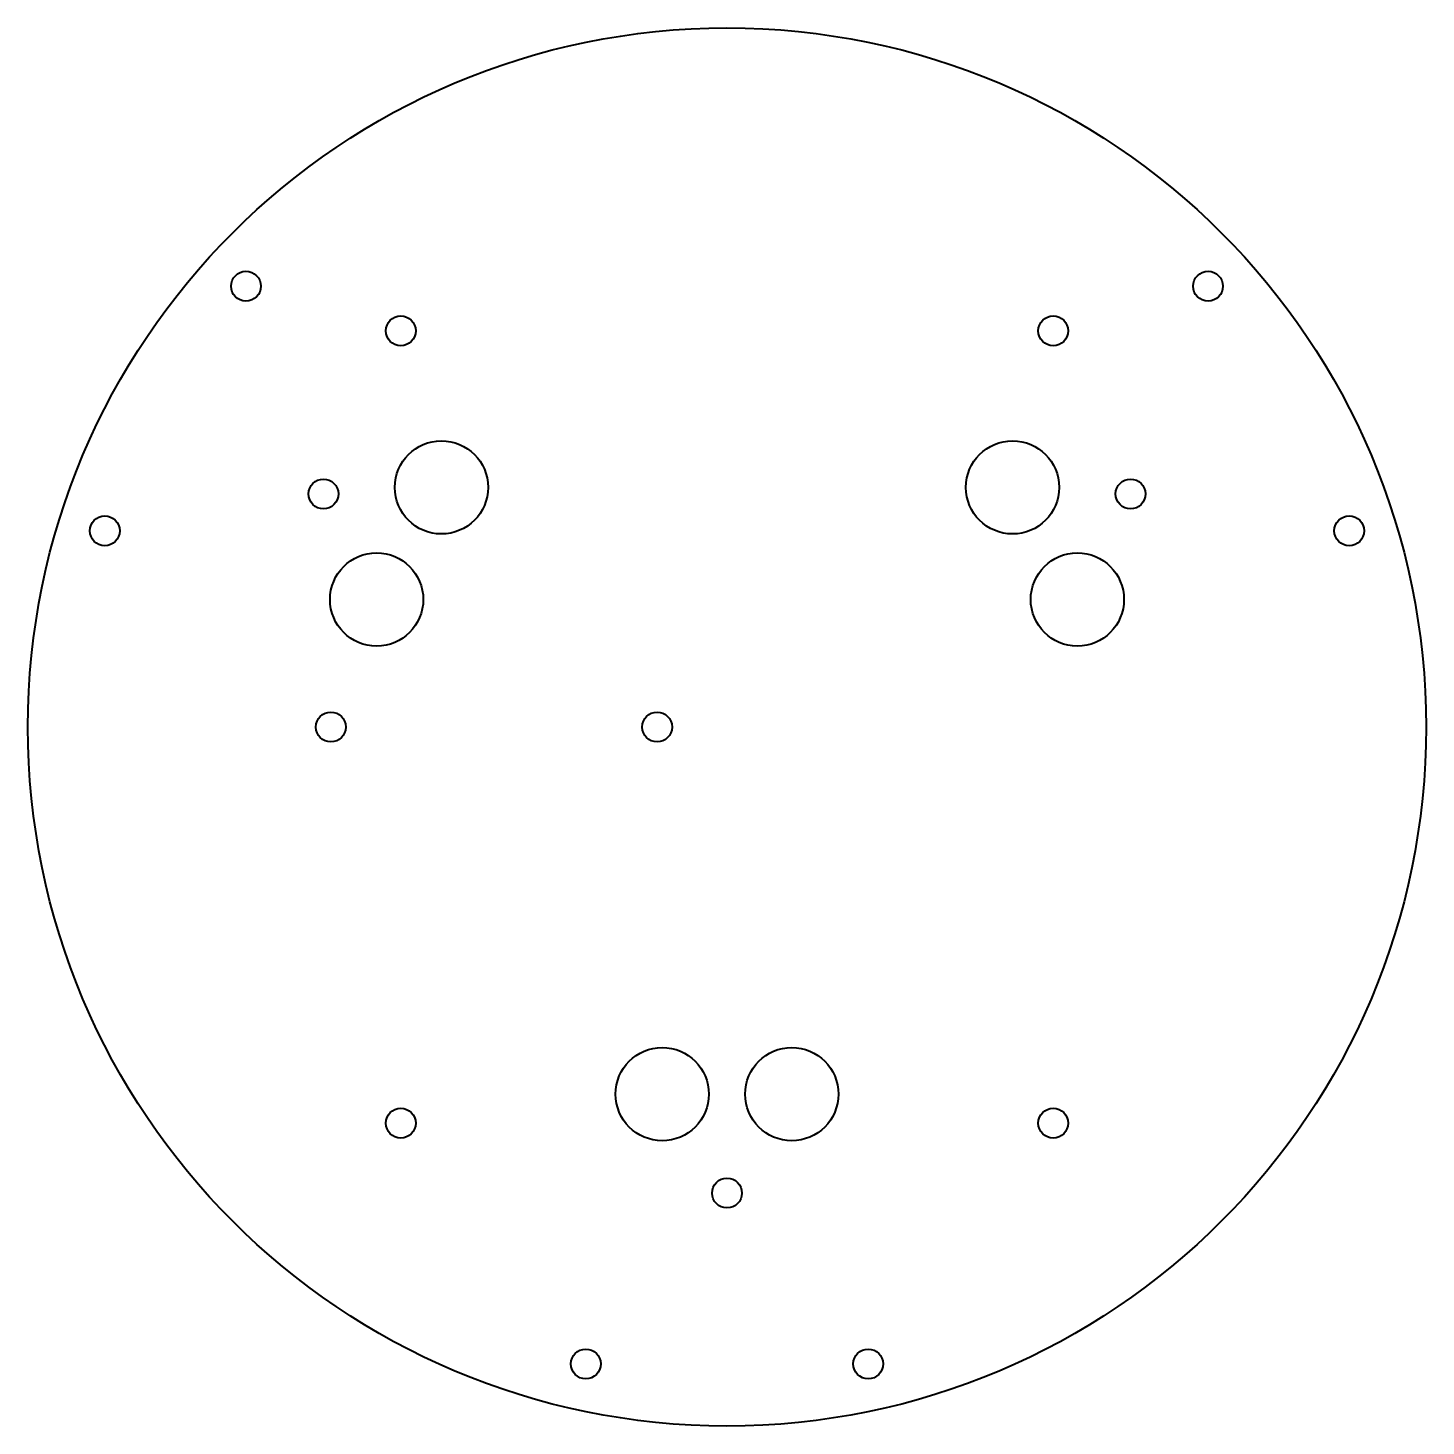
# Model space of a CAD drawing. Header units: inches. Extents: x -75 to 75, y -75 to 75.
import ezdxf

# ---------------------------------------------------------------- set-up
doc = ezdxf.new("R2010")
doc.units = ezdxf.units.IN
doc.header["$MEASUREMENT"] = 0
doc.layers.add('ModelSketch_Visible', color=7, linetype='Continuous', lineweight=40)

msp = doc.modelspace()

# ---------------------------------------------------------------- linework, layer by layer
at = {"layer": 'ModelSketch_Visible'}
for centre, radius in [((0, 0), 75), ((-51.61, 47.29), 1.6), ((51.61, 47.29), 1.6), ((-35, 42.5), 1.6), ((35, 42.5), 1.6), ((-30.64, 25.71), 5), ((30.64, 25.71), 5), ((-43.3, 25), 1.6), ((43.3, 25), 1.6), ((-66.76, 21.05), 1.6), ((66.76, 21.05), 1.6), ((-37.59, 13.68), 5), ((37.59, 13.68), 5), ((-42.5, 0), 1.6), ((-7.5, 0), 1.6), ((-6.95, -39.39), 5), ((6.95, -39.39), 5), ((-35, -42.5), 1.6), ((35, -42.5), 1.6), ((0, -50), 1.6), ((-15.15, -68.34), 1.6), ((15.15, -68.34), 1.6)]:
    msp.add_circle(centre, radius, dxfattribs=at)

doc.saveas('drawing.dxf')
